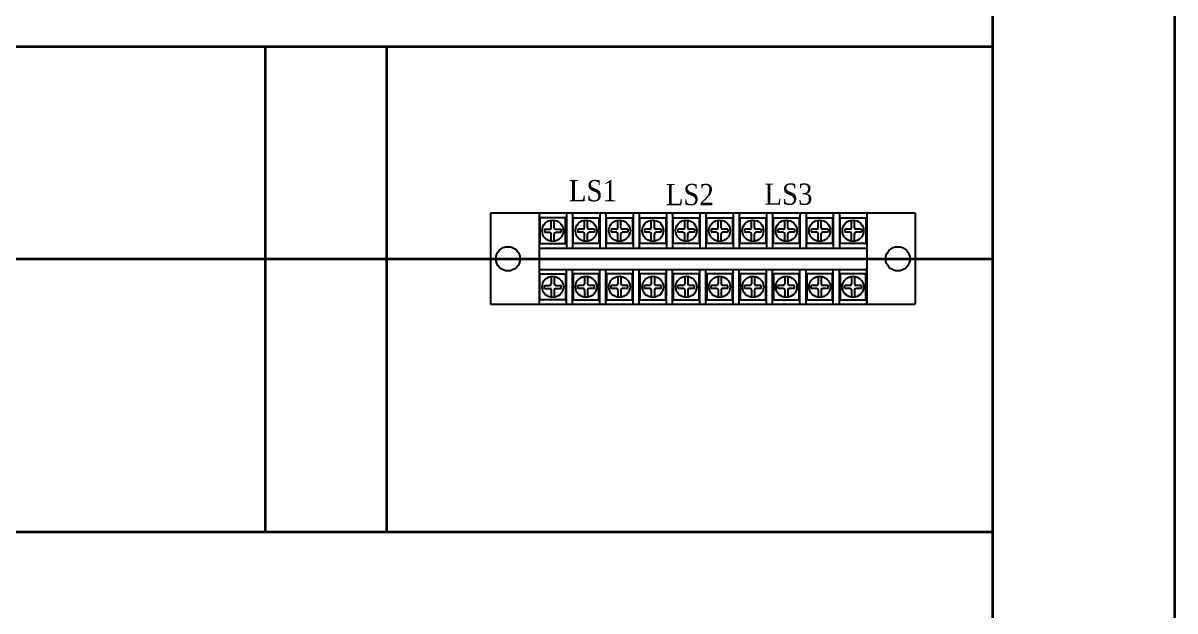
# Model space of a CAD drawing. Header units: millimetres. Extents: x 0 to 19177, y 0 to 12100.
# Drawn here: x 17255.3 to 17635.1, y 10318.7 to 10512.6 of the extents above; entities that cross this region are included whole.
import ezdxf

# ---------------------------------------------------------------- set-up
doc = ezdxf.new("R2010")
doc.units = ezdxf.units.MM
doc.header["$MEASUREMENT"] = 0
doc.layers.add('mang', color=4, linetype='Continuous')
doc.layers.add('NetDam', color=7, linetype='Continuous', lineweight=35)
doc.styles.add('HOATBF.shx', font='', dxfattribs={"width": 0.9})
doc.styles.get('HOATBF.shx').set_extended_font_data('.VnAvant')

msp = doc.modelspace()

# ---------------------------------------------------------------- linework, layer by layer
for p, q in [((17549.45, 10449.87), (17409.45, 10449.87)), ((17409.45, 10449.87), (17409.45, 10419.87)), ((17425.45, 10449.87), (17425.45, 10419.87)), ((17434.45, 10449.87), (17434.45, 10438.37)), ((17436.45, 10449.87), (17436.45, 10438.37)), ((17436.45, 10449.87), (17436.45, 10438.37)), ((17445.45, 10449.87), (17445.45, 10438.37)), ((17445.45, 10449.87), (17445.45, 10438.37)), ((17447.45, 10449.87), (17447.45, 10438.37)), ((17456.45, 10449.87), (17456.45, 10438.37)), ((17456.45, 10449.87), (17456.45, 10438.37)), ((17458.45, 10449.87), (17458.45, 10438.37)), ((17467.45, 10449.87), (17467.45, 10438.37)), ((17467.45, 10449.87), (17467.45, 10438.37)), ((17469.45, 10449.87), (17469.45, 10438.37)), ((17478.45, 10449.87), (17478.45, 10438.37)), ((17478.45, 10449.87), (17478.45, 10438.37)), ((17480.45, 10449.87), (17480.45, 10438.37)), ((17489.45, 10449.87), (17489.45, 10438.37)), ((17489.45, 10449.87), (17489.45, 10438.37)), ((17491.45, 10449.87), (17491.45, 10438.37)), ((17500.45, 10449.87), (17500.45, 10438.37)), ((17500.45, 10449.87), (17500.45, 10438.37)), ((17502.45, 10449.87), (17502.45, 10438.37)), ((17511.45, 10449.87), (17511.45, 10438.37)), ((17511.45, 10449.87), (17511.45, 10438.37)), ((17513.45, 10449.87), (17513.45, 10438.37)), ((17522.45, 10449.87), (17522.45, 10438.37)), ((17522.45, 10449.87), (17522.45, 10438.37)), ((17524.45, 10449.87), (17524.45, 10438.37)), ((17533.45, 10449.87), (17533.45, 10438.37)), ((17533.45, 10449.87), (17533.45, 10438.37)), ((17533.45, 10449.87), (17533.45, 10419.87)), ((17549.45, 10449.87), (17549.45, 10419.87)), ((17427.2, 10444.62), (17428.95, 10444.62)), ((17429.45, 10445.12), (17429.45, 10447.59)), ((17430.45, 10445.12), (17430.45, 10447.59)), ((17430.95, 10444.62), (17432.71, 10444.62)), ((17439.95, 10444.62), (17438.2, 10444.62)), ((17440.45, 10445.12), (17440.45, 10447.59)), ((17441.45, 10445.12), (17441.45, 10447.59)), ((17443.71, 10444.62), (17441.95, 10444.62)), ((17450.95, 10444.62), (17449.2, 10444.62)), ((17451.45, 10445.12), (17451.45, 10447.59)), ((17452.45, 10445.12), (17452.45, 10447.59)), ((17454.71, 10444.62), (17452.95, 10444.62)), ((17461.95, 10444.62), (17460.2, 10444.62)), ((17462.45, 10445.12), (17462.45, 10447.59)), ((17463.45, 10445.12), (17463.45, 10447.59)), ((17465.71, 10444.62), (17463.95, 10444.62)), ((17472.95, 10444.62), (17471.2, 10444.62)), ((17473.45, 10445.12), (17473.45, 10447.59)), ((17474.45, 10445.12), (17474.45, 10447.59)), ((17476.71, 10444.62), (17474.95, 10444.62)), ((17483.95, 10444.62), (17482.2, 10444.62)), ((17484.45, 10445.12), (17484.45, 10447.59)), ((17485.45, 10445.12), (17485.45, 10447.59)), ((17487.71, 10444.62), (17485.95, 10444.62)), ((17494.95, 10444.62), (17493.2, 10444.62)), ((17495.45, 10445.12), (17495.45, 10447.59)), ((17496.45, 10445.12), (17496.45, 10447.59)), ((17498.71, 10444.62), (17496.95, 10444.62)), ((17505.95, 10444.62), (17504.2, 10444.62)), ((17506.45, 10445.12), (17506.45, 10447.59)), ((17507.45, 10445.12), (17507.45, 10447.59)), ((17509.71, 10444.62), (17507.95, 10444.62)), ((17516.95, 10444.62), (17515.2, 10444.62)), ((17517.45, 10445.12), (17517.45, 10447.59)), ((17518.45, 10445.12), (17518.45, 10447.59)), ((17520.71, 10444.62), (17518.95, 10444.62)), ((17527.95, 10444.62), (17526.2, 10444.62)), ((17528.45, 10445.12), (17528.45, 10447.59)), ((17529.45, 10445.12), (17529.45, 10447.59)), ((17531.71, 10444.62), (17529.95, 10444.62)), ((17427.2, 10443.62), (17428.95, 10443.62)), ((17429.45, 10440.66), (17429.45, 10443.12)), ((17430.45, 10440.66), (17430.45, 10443.12)), ((17430.95, 10443.62), (17432.71, 10443.62)), ((17439.95, 10443.62), (17438.2, 10443.62)), ((17440.45, 10440.66), (17440.45, 10443.12)), ((17441.45, 10440.66), (17441.45, 10443.12)), ((17443.71, 10443.62), (17441.95, 10443.62)), ((17450.95, 10443.62), (17449.2, 10443.62)), ((17451.45, 10440.66), (17451.45, 10443.12)), ((17452.45, 10440.66), (17452.45, 10443.12)), ((17454.71, 10443.62), (17452.95, 10443.62)), ((17461.95, 10443.62), (17460.2, 10443.62)), ((17462.45, 10440.66), (17462.45, 10443.12)), ((17463.45, 10440.66), (17463.45, 10443.12)), ((17465.71, 10443.62), (17463.95, 10443.62)), ((17472.95, 10443.62), (17471.2, 10443.62)), ((17473.45, 10440.66), (17473.45, 10443.12)), ((17474.45, 10440.66), (17474.45, 10443.12)), ((17476.71, 10443.62), (17474.95, 10443.62)), ((17483.95, 10443.62), (17482.2, 10443.62)), ((17484.45, 10440.66), (17484.45, 10443.12)), ((17485.45, 10440.66), (17485.45, 10443.12)), ((17487.71, 10443.62), (17485.95, 10443.62)), ((17494.95, 10443.62), (17493.2, 10443.62)), ((17495.45, 10440.66), (17495.45, 10443.12)), ((17496.45, 10440.66), (17496.45, 10443.12)), ((17498.71, 10443.62), (17496.95, 10443.62)), ((17505.95, 10443.62), (17504.2, 10443.62)), ((17506.45, 10440.66), (17506.45, 10443.12)), ((17507.45, 10440.66), (17507.45, 10443.12)), ((17509.71, 10443.62), (17507.95, 10443.62)), ((17516.95, 10443.62), (17515.2, 10443.62)), ((17517.45, 10440.66), (17517.45, 10443.12)), ((17518.45, 10440.66), (17518.45, 10443.12)), ((17520.71, 10443.62), (17518.95, 10443.62)), ((17527.95, 10443.62), (17526.2, 10443.62)), ((17528.45, 10440.66), (17528.45, 10443.12)), ((17529.45, 10440.66), (17529.45, 10443.12)), ((17531.71, 10443.62), (17529.95, 10443.62)), ((17425.45, 10438.37), (17533.45, 10438.37)), ((17434.45, 10438.37), (17436.45, 10438.37)), ((17478.45, 10438.37), (17480.45, 10438.37)), ((17425.45, 10431.37), (17533.45, 10431.37)), ((17425.45, 10431.37), (17533.45, 10431.37)), ((17429.45, 10429.09), (17429.45, 10426.62)), ((17430.45, 10429.09), (17430.45, 10426.62)), ((17434.45, 10419.87), (17434.45, 10431.37)), ((17434.45, 10431.37), (17436.45, 10431.37)), ((17436.45, 10419.87), (17436.45, 10431.37)), ((17436.45, 10419.87), (17436.45, 10431.37)), ((17440.45, 10429.09), (17440.45, 10426.62)), ((17441.45, 10429.09), (17441.45, 10426.62)), ((17445.45, 10419.87), (17445.45, 10431.37)), ((17445.45, 10419.87), (17445.45, 10431.37)), ((17447.45, 10419.87), (17447.45, 10431.37)), ((17451.45, 10429.09), (17451.45, 10426.62)), ((17452.45, 10429.09), (17452.45, 10426.62)), ((17456.45, 10419.87), (17456.45, 10431.37)), ((17456.45, 10419.87), (17456.45, 10431.37)), ((17458.45, 10419.87), (17458.45, 10431.37)), ((17462.45, 10429.09), (17462.45, 10426.62)), ((17463.45, 10429.09), (17463.45, 10426.62)), ((17467.45, 10419.87), (17467.45, 10431.37)), ((17467.45, 10419.87), (17467.45, 10431.37)), ((17469.45, 10419.87), (17469.45, 10431.37)), ((17473.45, 10429.09), (17473.45, 10426.62)), ((17474.45, 10429.09), (17474.45, 10426.62)), ((17478.45, 10419.87), (17478.45, 10431.37)), ((17478.45, 10419.87), (17478.45, 10431.37)), ((17478.45, 10431.37), (17480.45, 10431.37)), ((17480.45, 10419.87), (17480.45, 10431.37)), ((17484.45, 10429.09), (17484.45, 10426.62)), ((17485.45, 10429.09), (17485.45, 10426.62)), ((17489.45, 10419.87), (17489.45, 10431.37)), ((17489.45, 10419.87), (17489.45, 10431.37)), ((17491.45, 10419.87), (17491.45, 10431.37)), ((17495.45, 10429.09), (17495.45, 10426.62)), ((17496.45, 10429.09), (17496.45, 10426.62)), ((17500.45, 10419.87), (17500.45, 10431.37)), ((17500.45, 10419.87), (17500.45, 10431.37)), ((17502.45, 10419.87), (17502.45, 10431.37)), ((17506.45, 10429.09), (17506.45, 10426.62)), ((17507.45, 10429.09), (17507.45, 10426.62)), ((17511.45, 10419.87), (17511.45, 10431.37)), ((17511.45, 10419.87), (17511.45, 10431.37)), ((17513.45, 10419.87), (17513.45, 10431.37)), ((17517.45, 10429.09), (17517.45, 10426.62)), ((17518.45, 10429.09), (17518.45, 10426.62)), ((17522.45, 10419.87), (17522.45, 10431.37)), ((17522.45, 10419.87), (17522.45, 10431.37)), ((17524.45, 10419.87), (17524.45, 10431.37)), ((17528.45, 10429.09), (17528.45, 10426.62)), ((17529.45, 10429.09), (17529.45, 10426.62)), ((17533.45, 10419.87), (17533.45, 10431.37)), ((17533.45, 10419.87), (17533.45, 10431.37)), ((17427.2, 10426.12), (17428.95, 10426.12)), ((17427.2, 10425.12), (17428.95, 10425.12)), ((17430.95, 10426.12), (17432.71, 10426.12)), ((17430.95, 10425.12), (17432.71, 10425.12)), ((17439.95, 10426.12), (17438.2, 10426.12)), ((17439.95, 10425.12), (17438.2, 10425.12)), ((17443.71, 10426.12), (17441.95, 10426.12)), ((17443.71, 10425.12), (17441.95, 10425.12)), ((17450.95, 10426.12), (17449.2, 10426.12)), ((17450.95, 10425.12), (17449.2, 10425.12)), ((17454.71, 10426.12), (17452.95, 10426.12)), ((17454.71, 10425.12), (17452.95, 10425.12)), ((17461.95, 10426.12), (17460.2, 10426.12)), ((17461.95, 10425.12), (17460.2, 10425.12)), ((17465.71, 10426.12), (17463.95, 10426.12)), ((17465.71, 10425.12), (17463.95, 10425.12)), ((17472.95, 10426.12), (17471.2, 10426.12)), ((17472.95, 10425.12), (17471.2, 10425.12)), ((17476.71, 10426.12), (17474.95, 10426.12)), ((17476.71, 10425.12), (17474.95, 10425.12)), ((17483.95, 10426.12), (17482.2, 10426.12)), ((17483.95, 10425.12), (17482.2, 10425.12)), ((17487.71, 10426.12), (17485.95, 10426.12)), ((17487.71, 10425.12), (17485.95, 10425.12)), ((17494.95, 10426.12), (17493.2, 10426.12)), ((17494.95, 10425.12), (17493.2, 10425.12)), ((17498.71, 10426.12), (17496.95, 10426.12)), ((17498.71, 10425.12), (17496.95, 10425.12)), ((17505.95, 10426.12), (17504.2, 10426.12)), ((17505.95, 10425.12), (17504.2, 10425.12)), ((17509.71, 10426.12), (17507.95, 10426.12)), ((17509.71, 10425.12), (17507.95, 10425.12)), ((17516.95, 10426.12), (17515.2, 10426.12)), ((17516.95, 10425.12), (17515.2, 10425.12)), ((17520.71, 10426.12), (17518.95, 10426.12)), ((17520.71, 10425.12), (17518.95, 10425.12)), ((17527.95, 10426.12), (17526.2, 10426.12)), ((17527.95, 10425.12), (17526.2, 10425.12)), ((17531.71, 10426.12), (17529.95, 10426.12)), ((17531.71, 10425.12), (17529.95, 10425.12)), ((17429.45, 10424.62), (17429.45, 10422.16)), ((17430.45, 10424.62), (17430.45, 10422.16)), ((17440.45, 10424.62), (17440.45, 10422.16)), ((17441.45, 10424.62), (17441.45, 10422.16)), ((17451.45, 10424.62), (17451.45, 10422.16)), ((17452.45, 10424.62), (17452.45, 10422.16)), ((17462.45, 10424.62), (17462.45, 10422.16)), ((17463.45, 10424.62), (17463.45, 10422.16)), ((17473.45, 10424.62), (17473.45, 10422.16)), ((17474.45, 10424.62), (17474.45, 10422.16)), ((17484.45, 10424.62), (17484.45, 10422.16)), ((17485.45, 10424.62), (17485.45, 10422.16)), ((17495.45, 10424.62), (17495.45, 10422.16)), ((17496.45, 10424.62), (17496.45, 10422.16)), ((17506.45, 10424.62), (17506.45, 10422.16)), ((17507.45, 10424.62), (17507.45, 10422.16)), ((17517.45, 10424.62), (17517.45, 10422.16)), ((17518.45, 10424.62), (17518.45, 10422.16)), ((17528.45, 10424.62), (17528.45, 10422.16)), ((17529.45, 10424.62), (17529.45, 10422.16)), ((17409.45, 10419.87), (17549.45, 10419.87))]:
    msp.add_line(p, q)
at = {"ltscale": 0.5}
for p, q in [((17427.2, 10444.62), (17427.2, 10443.62)), ((17432.71, 10444.62), (17432.71, 10443.62)), ((17438.2, 10444.62), (17438.2, 10443.62)), ((17443.71, 10444.62), (17443.71, 10443.62)), ((17449.2, 10444.62), (17449.2, 10443.62)), ((17454.71, 10444.62), (17454.71, 10443.62)), ((17460.2, 10444.62), (17460.2, 10443.62)), ((17465.71, 10444.62), (17465.71, 10443.62)), ((17471.2, 10444.62), (17471.2, 10443.62)), ((17476.71, 10444.62), (17476.71, 10443.62)), ((17482.2, 10444.62), (17482.2, 10443.62)), ((17487.71, 10444.62), (17487.71, 10443.62)), ((17493.2, 10444.62), (17493.2, 10443.62)), ((17498.71, 10444.62), (17498.71, 10443.62)), ((17504.2, 10444.62), (17504.2, 10443.62)), ((17509.71, 10444.62), (17509.71, 10443.62)), ((17515.2, 10444.62), (17515.2, 10443.62)), ((17520.71, 10444.62), (17520.71, 10443.62)), ((17526.2, 10444.62), (17526.2, 10443.62)), ((17531.71, 10444.62), (17531.71, 10443.62)), ((17427.2, 10425.12), (17427.2, 10426.12)), ((17432.71, 10425.12), (17432.71, 10426.12)), ((17438.2, 10425.12), (17438.2, 10426.12)), ((17443.71, 10425.12), (17443.71, 10426.12)), ((17449.2, 10425.12), (17449.2, 10426.12)), ((17454.71, 10425.12), (17454.71, 10426.12)), ((17460.2, 10425.12), (17460.2, 10426.12)), ((17465.71, 10425.12), (17465.71, 10426.12)), ((17471.2, 10425.12), (17471.2, 10426.12)), ((17476.71, 10425.12), (17476.71, 10426.12)), ((17482.2, 10425.12), (17482.2, 10426.12)), ((17487.71, 10425.12), (17487.71, 10426.12)), ((17493.2, 10425.12), (17493.2, 10426.12)), ((17498.71, 10425.12), (17498.71, 10426.12)), ((17504.2, 10425.12), (17504.2, 10426.12)), ((17509.71, 10425.12), (17509.71, 10426.12)), ((17515.2, 10425.12), (17515.2, 10426.12)), ((17520.71, 10425.12), (17520.71, 10426.12)), ((17526.2, 10425.12), (17526.2, 10426.12)), ((17531.71, 10425.12), (17531.71, 10426.12))]:
    msp.add_line(p, q, dxfattribs=at)
for points in [[(17425.7, 10448.37), (17425.7, 10439.87), (17434.2, 10439.87), (17434.2, 10448.37)], [(17445.2, 10448.37), (17445.2, 10439.87), (17436.7, 10439.87), (17436.7, 10448.37)], [(17456.2, 10448.37), (17456.2, 10439.87), (17447.7, 10439.87), (17447.7, 10448.37)], [(17467.2, 10448.37), (17467.2, 10439.87), (17458.7, 10439.87), (17458.7, 10448.37)], [(17478.2, 10448.37), (17478.2, 10439.87), (17469.7, 10439.87), (17469.7, 10448.37)], [(17489.2, 10448.37), (17489.2, 10439.87), (17480.7, 10439.87), (17480.7, 10448.37)], [(17500.2, 10448.37), (17500.2, 10439.87), (17491.7, 10439.87), (17491.7, 10448.37)], [(17511.2, 10448.37), (17511.2, 10439.87), (17502.7, 10439.87), (17502.7, 10448.37)], [(17522.2, 10448.37), (17522.2, 10439.87), (17513.7, 10439.87), (17513.7, 10448.37)], [(17533.2, 10448.37), (17533.2, 10439.87), (17524.7, 10439.87), (17524.7, 10448.37)], [(17425.7, 10421.37), (17425.7, 10429.87), (17434.2, 10429.87), (17434.2, 10421.37)], [(17445.2, 10421.37), (17445.2, 10429.87), (17436.7, 10429.87), (17436.7, 10421.37)], [(17456.2, 10421.37), (17456.2, 10429.87), (17447.7, 10429.87), (17447.7, 10421.37)], [(17467.2, 10421.37), (17467.2, 10429.87), (17458.7, 10429.87), (17458.7, 10421.37)], [(17478.2, 10421.37), (17478.2, 10429.87), (17469.7, 10429.87), (17469.7, 10421.37)], [(17489.2, 10421.37), (17489.2, 10429.87), (17480.7, 10429.87), (17480.7, 10421.37)], [(17500.2, 10421.37), (17500.2, 10429.87), (17491.7, 10429.87), (17491.7, 10421.37)], [(17511.2, 10421.37), (17511.2, 10429.87), (17502.7, 10429.87), (17502.7, 10421.37)], [(17522.2, 10421.37), (17522.2, 10429.87), (17513.7, 10429.87), (17513.7, 10421.37)], [(17533.2, 10421.37), (17533.2, 10429.87), (17524.7, 10429.87), (17524.7, 10421.37)]]:
    msp.add_lwpolyline(points, close=True)
for centre, radius in [((17429.95, 10444.12), 3.5), ((17440.95, 10444.12), 3.5), ((17451.95, 10444.12), 3.5), ((17462.95, 10444.12), 3.5), ((17473.95, 10444.12), 3.5), ((17484.95, 10444.12), 3.5), ((17495.95, 10444.12), 3.5), ((17506.95, 10444.12), 3.5), ((17517.95, 10444.12), 3.5), ((17528.95, 10444.12), 3.5), ((17415.18, 10434.87), 4), ((17543.72, 10434.87), 4), ((17429.95, 10425.62), 3.5), ((17440.95, 10425.62), 3.5), ((17451.95, 10425.62), 3.5), ((17462.95, 10425.62), 3.5), ((17473.95, 10425.62), 3.5), ((17484.95, 10425.62), 3.5), ((17495.95, 10425.62), 3.5), ((17506.95, 10425.62), 3.5), ((17517.95, 10425.62), 3.5), ((17528.95, 10425.62), 3.5)]:
    msp.add_circle(centre, radius)
for centre, start, end in [((17428.95, 10445.12), 270, 0), ((17430.95, 10445.12), 180, 270), ((17439.95, 10445.12), 270, 0), ((17441.95, 10445.12), 180, 270), ((17450.95, 10445.12), 270, 0), ((17452.95, 10445.12), 180, 270), ((17461.95, 10445.12), 270, 0), ((17463.95, 10445.12), 180, 270), ((17472.95, 10445.12), 270, 0), ((17474.95, 10445.12), 180, 270), ((17483.95, 10445.12), 270, 0), ((17485.95, 10445.12), 180, 270), ((17494.95, 10445.12), 270, 0), ((17496.95, 10445.12), 180, 270), ((17505.95, 10445.12), 270, 0), ((17507.95, 10445.12), 180, 270), ((17516.95, 10445.12), 270, 0), ((17518.95, 10445.12), 180, 270), ((17527.95, 10445.12), 270, 0), ((17529.95, 10445.12), 180, 270), ((17428.95, 10443.12), 0, 90), ((17430.95, 10443.12), 90, 180), ((17439.95, 10443.12), 0, 90), ((17441.95, 10443.12), 90, 180), ((17450.95, 10443.12), 0, 90), ((17452.95, 10443.12), 90, 180), ((17461.95, 10443.12), 0, 90), ((17463.95, 10443.12), 90, 180), ((17472.95, 10443.12), 0, 90), ((17474.95, 10443.12), 90, 180), ((17483.95, 10443.12), 0, 90), ((17485.95, 10443.12), 90, 180), ((17494.95, 10443.12), 0, 90), ((17496.95, 10443.12), 90, 180), ((17505.95, 10443.12), 0, 90), ((17507.95, 10443.12), 90, 180), ((17516.95, 10443.12), 0, 90), ((17518.95, 10443.12), 90, 180), ((17527.95, 10443.12), 0, 90), ((17529.95, 10443.12), 90, 180), ((17428.95, 10426.62), 270, 0), ((17428.95, 10424.62), 0, 90), ((17430.95, 10426.62), 180, 270), ((17430.95, 10424.62), 90, 180), ((17439.95, 10426.62), 270, 0), ((17439.95, 10424.62), 0, 90), ((17441.95, 10426.62), 180, 270), ((17441.95, 10424.62), 90, 180), ((17450.95, 10426.62), 270, 0), ((17450.95, 10424.62), 0, 90), ((17452.95, 10426.62), 180, 270), ((17452.95, 10424.62), 90, 180), ((17461.95, 10426.62), 270, 0), ((17461.95, 10424.62), 0, 90), ((17463.95, 10426.62), 180, 270), ((17463.95, 10424.62), 90, 180), ((17472.95, 10426.62), 270, 0), ((17472.95, 10424.62), 0, 90), ((17474.95, 10426.62), 180, 270), ((17474.95, 10424.62), 90, 180), ((17483.95, 10426.62), 270, 0), ((17483.95, 10424.62), 0, 90), ((17485.95, 10426.62), 180, 270), ((17485.95, 10424.62), 90, 180), ((17494.95, 10426.62), 270, 0), ((17494.95, 10424.62), 0, 90), ((17496.95, 10426.62), 180, 270), ((17496.95, 10424.62), 90, 180), ((17505.95, 10426.62), 270, 0), ((17505.95, 10424.62), 0, 90), ((17507.95, 10426.62), 180, 270), ((17507.95, 10424.62), 90, 180), ((17516.95, 10426.62), 270, 0), ((17516.95, 10424.62), 0, 90), ((17518.95, 10426.62), 180, 270), ((17518.95, 10424.62), 90, 180), ((17527.95, 10426.62), 270, 0), ((17527.95, 10424.62), 0, 90), ((17529.95, 10426.62), 180, 270), ((17529.95, 10424.62), 90, 180)]:
    msp.add_arc(centre, 0.5, start, end)
at = {"layer": 'NetDam', "color": 0}
for p, q in [((17635.09, 10124.87), (17635.09, 11724.87)), ((17575.09, 10184.87), (17575.09, 11664.87)), ((16945.09, 10504.87), (17575.09, 10504.87)), ((17335.09, 10504.87), (17335.09, 10344.87)), ((17375.09, 10504.87), (17375.09, 10344.87)), ((16945.09, 10434.87), (17575.09, 10434.87)), ((16945.09, 10344.87), (17575.09, 10344.87))]:
    msp.add_line(p, q, dxfattribs=at)

# ---------------------------------------------------------------- texts
at = {"layer": 'mang', "color": 0, "char_height": 7, "width": 21.3239, "attachment_point": 1, "style": 'HOATBF.shx'}
for s, insert in [('{\\fTimes New Roman|b0|i0|c0|p18;\\C1;LS1}', (17435.28, 10460.84)), ('{\\fTimes New Roman|b0|i0|c0|p18;\\C1;LS2}', (17467.22, 10459.55)), ('{\\fTimes New Roman|b0|i0|c0|p18;\\C1;LS3}', (17499.73, 10459.69))]:
    msp.add_mtext(s, dxfattribs=dict(at, insert=insert))

doc.saveas('drawing.dxf')
